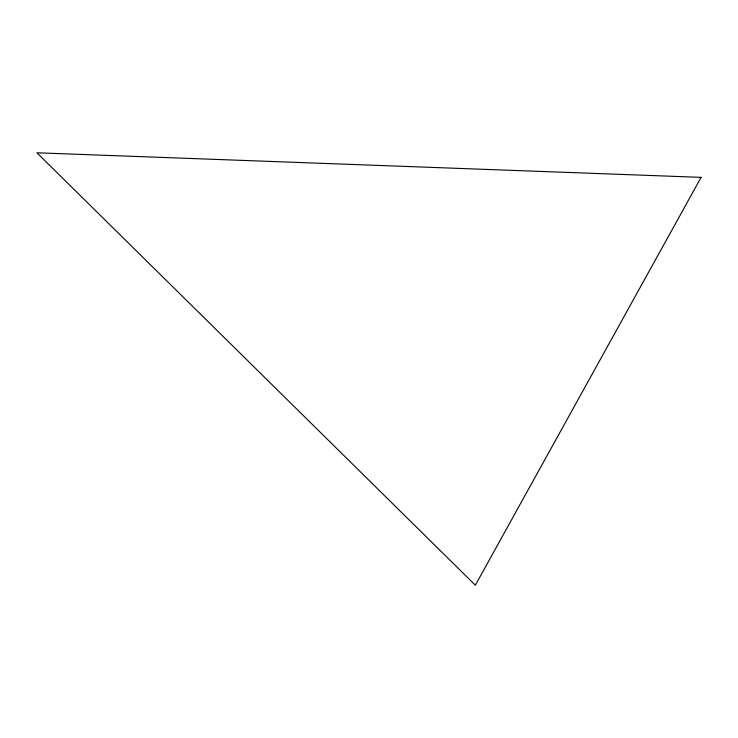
<?xml version="1.0" encoding="UTF-8"?>
<svg xmlns="http://www.w3.org/2000/svg" width="738" height="738" viewBox="0 0 738 738"><rect width="100%" height="100%" fill="white"/><g stroke="black" fill="none" stroke-linecap="round" stroke-linejoin="round"><path stroke-width="1.11" d="M701.1 177.36L475.346 585.206L36.9 152.794L701.1 177.36"/></g></svg>
